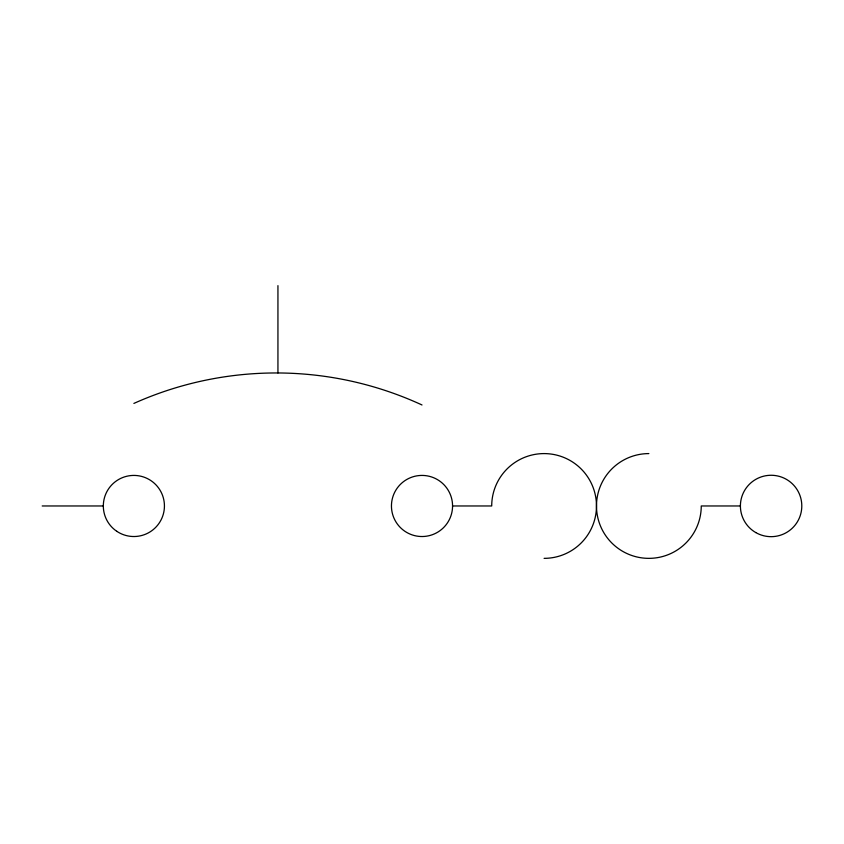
<?xml version="1.0" encoding="UTF-8"?>
<svg xmlns="http://www.w3.org/2000/svg" width="844" height="844" viewBox="0 0 844 844"><rect width="100%" height="100%" fill="white"/><g stroke="black" fill="none" stroke-linecap="round" stroke-linejoin="round"><path stroke-width="1.27" d="M42.2 505.967L103.316 505.967M452.563 505.967A30.563 30.563 0 0 1 406.724 532.437A30.563 30.563 0 0 1 406.724 479.508A30.563 30.563 0 0 1 452.563 505.967L491.714 505.967A52.391 52.391 0 0 1 544.095 453.587A52.391 52.391 0 0 1 596.486 505.967A52.391 52.391 0 0 0 648.867 558.359A52.391 52.391 0 0 0 701.259 505.967L740.41 505.967M277.94 285.641L277.94 372.953M648.867 453.587A52.391 52.391 0 0 0 596.486 505.967A52.391 52.391 0 0 1 544.095 558.359M133.88 403.421A347.876 347.876 0 0 1 422 404.972M116.746 531.277A30.563 30.563 0 0 0 164.358 508.151A30.563 30.563 0 0 0 120.523 478.485A30.563 30.563 0 0 0 116.746 531.277M755.76 532.553A30.69 30.69 0 0 0 801.8 505.967A30.69 30.69 0 0 0 755.76 479.381A30.69 30.69 0 0 0 755.76 532.553"/></g></svg>
